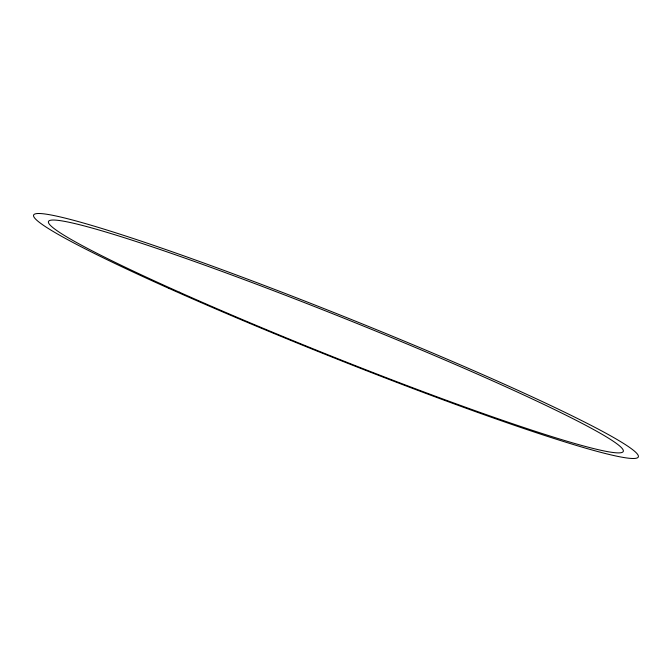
<?xml version="1.0" encoding="UTF-8"?>
<svg xmlns="http://www.w3.org/2000/svg" width="672" height="672" viewBox="0 0 672 672"><rect width="100%" height="100%" fill="white"/><g stroke="black" fill="none" stroke-linecap="round" stroke-linejoin="round"><path stroke-width="1.01" d="M168.504 288.196A325.609 21.034 21.8 0 0 637.812 457.565A325.609 21.034 21.8 0 0 201.65 262.24A325.609 21.034 21.8 0 0 168.504 288.196M179.374 292.186A309.59 19.95 21.8 0 0 622.978 451.853A309.59 19.95 21.8 0 0 205.094 265.28A309.59 19.95 21.8 0 0 179.374 292.186"/></g></svg>
